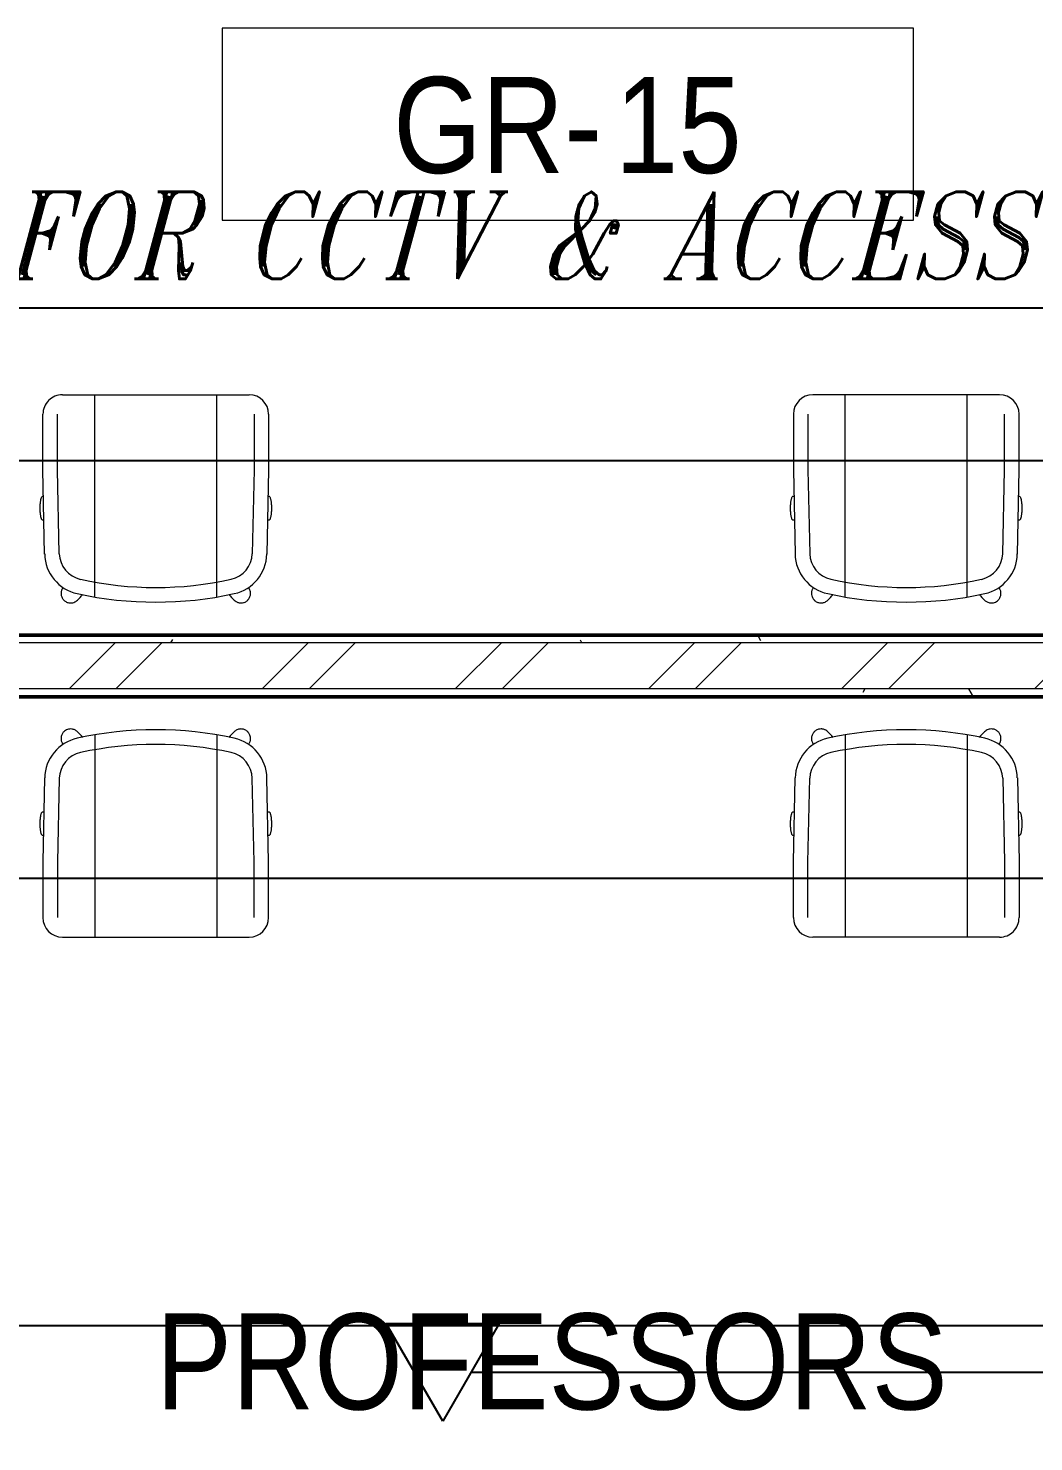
# Model space of a CAD drawing. Header units: millimetres. Extents: x -9358 to 257996, y -67499 to 9117.
# Drawn here: x 35936 to 38554, y -26768 to -23088 of the extents above; entities that cross this region are included whole.
import ezdxf
from ezdxf import colors
from ezdxf.entities.mleader import LeaderData, LeaderLine
from ezdxf.math import Vec2, Vec3

# ---------------------------------------------------------------- set-up
doc = ezdxf.new("R2010")
doc.units = ezdxf.units.MM
doc.header["$LTSCALE"] = 1000
for name, color, linetype, lineweight in [('A-FRN', 8, 'Continuous', 9), ('A-ROM-NAM', 8, 'Continuous', 9), ('A-WAL-CLD', 8, 'Continuous', 9), ('A-WAL-CMU', 8, 'Continuous', 50), ('A-WAL-PAT-1', 8, 'Continuous', 9)]:
    doc.layers.add(name, color=color, linetype=linetype, lineweight=lineweight)
for name, color, linetype in [('CCTVNET', 6, 'Continuous'), ('DATANET', 4, 'Continuous'), ('LC-T-OUTLET', 4, 'Continuous')]:
    doc.layers.add(name, color=color, linetype=linetype)
doc.styles.add('Arial_5', font='arial.ttf', dxfattribs={"width": 0.85, "height": 200})
doc.styles.add('ELEC', font='romant.shx', dxfattribs={"width": 0.8, "oblique": 15, "height": 0.18})
pattern_1 = [(0, (0, 0), (812.8, 203.2), [33.528, -576.072, 33.528, -576.072, -3251.2]), (0, (0, 0), (812.8, 203.2), [-1219.2, 33.528, -1185.672, 33.528, -576.072, -1422.4]), (0, (0, 0), (812.8, 203.2), [-3048, 33.528, -372.872, 33.528, -982.472]), (120, (304.8, 101.6), (-582.3764, 602.30545), [33.528, -576.072, 33.528, -576.072, -3251.2]), (120, (304.8, 101.6), (-582.3764, 602.30545), [-1219.2, 33.528, -1185.672, 33.528, -576.072, -1422.4]), (120, (304.8, 101.6), (-582.3764, 602.30545), [-3048, 33.528, -372.872, 33.528, -982.472]), (240, (406.4, 508), (-230.4236, -805.50545), [33.528, -576.072, 33.528, -576.072, -3251.2]), (240, (406.4, 508), (-230.4236, -805.50545), [-1219.2, 33.528, -1185.672, 33.528, -576.072, -1422.4]), (240, (406.4, 508), (-230.4236, -805.50545), [-3048, 33.528, -372.872, 33.528, -982.472])]

# ---------------------------------------------------------------- blocks, each defined once
blk = doc.blocks.new('D-W')
at = {"color": 3, "elevation": 0}
blk.add_lwpolyline([(0, 254.5), (146.9, 0), (-146.9, 0), (0, 254.5)], dxfattribs=at)
at = {"layer": 'LC-T-OUTLET', "color": 2}
blk.add_attdef('W', (77.2, 236.3, 0), '', height=170, dxfattribs=at)
blk = doc.blocks.new('Scoop_Conference_Swivel_Chair_14893 - Scoop_Conference_Swivel_Chair_14893-V57-01-Ground Floor Furniture Plan')
at = {"layer": 'A-FRN'}
for p, q in [((-158.6, 336.1), (-158.6, -190.7)), ((158.6, 336.1), (158.6, -190.7)), ((-293.9, 5.1), (-289.4, 224)), ((-255.8, 4.7), (-251.3, 223.2)), ((251.3, 223.2), (255.8, 4.7)), ((289.4, 224), (293.9, 5.1)), ((-291.2, 134.7), (-296, 134.7)), ((296, 134.7), (291.2, 134.7)), ((-296, 74.7), (-292.5, 74.7)), ((292.5, 74.7), (296, 74.7)), ((-293.9, -139.9), (-293.9, 5.1)), ((-255.8, -139.9), (-255.8, 4.7)), ((255.8, 4.7), (255.8, -139.9)), ((293.9, 5.1), (293.9, -139.9)), ((243.1, -190.7), (-243.1, -190.7))]:
    blk.add_line(p, q, dxfattribs=at)
for centre, radius, start, end in [((-221.9, 326.6), 24.9, 135, 138.4848), ((-221.9, 326.6), 24.9, 131.5125, 135), ((-221.9, 326.6), 24.9, 95.2353, 99), ((0, -606.8), 956.1, 77.6483, 102.3517), ((-181.4, 221.7), 107.9, 102.3517, 178.8074), ((-221.9, 326.6), 24.9, 171, 174.7672), ((0, -606.8), 918, 77.6483, 102.3517), ((181.4, 221.7), 108, 1.1926, 77.6483), ((-181.4, 221.7), 69.8, 102.3517, 178.8074), ((181.4, 221.7), 69.9, 1.1926, 77.6483), ((-243.1, -139.9), 50.8, 180, 270), ((243.1, -139.9), 50.8, 270, 0)]:
    blk.add_arc(centre, radius, start, end, dxfattribs=at)
for points, knots in [([(-204.3, 344.2), (-205.8, 345.7), (-208.4, 347.6), (-212.2, 349.6), (-215.3, 350.6), (-218.5, 351.3), (-222.8, 351.6), (-229, 350.8), (-236.4, 347.4), (-242.7, 341.1), (-246.4, 333), (-247.1, 324.2), (-245.1, 316.7), (-242.5, 312.6), (-241.4, 311.1)], [-1, -1, -1, -1, -0.9166667, -0.875, -0.8333333, -0.7916667, -0.75, -0.6666667, -0.5555556, -0.4444444, -0.3333333, -0.2222222, -0.1111111, -0.037224, -0.037224, -0.037224, -0.037224]), ([(239.5, 344.2), (237.5, 346.2), (232.8, 349.5), (223.6, 352), (215.1, 351), (208.5, 347.7), (205.6, 345.4), (204.3, 344.2)], [-1, -1, -1, -1, -0.785714, -0.571429, -0.285714, -0.142857, 0, 0, 0, 0]), ([(241.2, 310.9), (243.1, 313.2), (245, 316.7), (246.3, 321.5), (246.9, 325.4), (246.7, 331), (244.5, 337.9), (241.3, 342.3), (239.5, 344.2)], [-0.9333886, -0.9333886, -0.9333886, -0.9333886, -0.7, -0.625, -0.55, -0.4, -0.2, 0, 0, 0, 0]), ([(-296, 74.7), (-296.5, 74.7), (-297.2, 75.6), (-298.3, 78.5), (-299, 81.5), (-299.8, 85.2), (-300.6, 91), (-301.3, 99.3), (-301.3, 110), (-300.6, 118.4), (-299.8, 124.1), (-299, 127.8), (-298.3, 130.8), (-297.2, 133.8), (-296.5, 134.7), (-296, 134.7)], [-1, -1, -1, -1, -0.888889, -0.833333, -0.777778, -0.722222, -0.666667, -0.555556, -0.444444, -0.333333, -0.277778, -0.222222, -0.166667, -0.111111, 0, 0, 0, 0]), ([(296, 134.7), (296.5, 134.7), (297.2, 133.8), (298.3, 130.8), (299, 127.8), (299.8, 124.1), (300.6, 118.4), (301.3, 110), (301.3, 99.3), (300.6, 91), (299.8, 85.2), (299, 81.5), (298.3, 78.5), (297.2, 75.6), (296.5, 74.7), (296, 74.7)], [-1, -1, -1, -1, -0.888889, -0.833333, -0.777778, -0.722222, -0.666667, -0.555556, -0.444444, -0.333333, -0.277778, -0.222222, -0.166667, -0.111111, 0, 0, 0, 0])]:
    blk.add_open_spline(points, degree=3, knots=knots, dxfattribs=at)
for points in [[(-189.8, 329.6), (-194.6, 334.4), (-199.5, 339.3), (-204.3, 344.2)], [(204.3, 344.2), (199.5, 339.3), (194.6, 334.4), (189.8, 329.6)]]:
    blk.add_open_spline(points, degree=3, dxfattribs=at)
blk = doc.blocks.new('Scoop_Conference_Swivel_Chair_14893 - Scoop_Conference_Swivel_Chair_14893-V60-01-Ground Floor Furniture Plan')
at = {"layer": 'A-FRN'}
for p, q in [((243.1, 190.7), (-243.1, 190.7)), ((-158.6, -336.1), (-158.6, 190.7)), ((158.6, -336.1), (158.6, 190.7)), ((-293.9, 139.9), (-293.9, -5.1)), ((-255.8, 139.9), (-255.8, -4.7)), ((255.8, -4.7), (255.8, 139.9)), ((293.9, -5.1), (293.9, 139.9)), ((-293.9, -5.1), (-289.4, -224)), ((-255.8, -4.7), (-251.3, -223.2)), ((251.3, -223.2), (255.8, -4.7)), ((289.4, -224), (293.9, -5.1)), ((-292.5, -74.7), (-296, -74.7)), ((296, -74.7), (292.5, -74.7)), ((-296, -134.7), (-291.2, -134.7)), ((291.2, -134.7), (296, -134.7))]:
    blk.add_line(p, q, dxfattribs=at)
for centre, radius, start, end in [((-243.1, 139.9), 50.8, 90, 180), ((243.1, 139.9), 50.8, 0, 90), ((-181.4, -221.7), 108, 181.1926, 257.6483), ((-181.4, -221.7), 69.8, 181.1926, 257.6483), ((181.4, -221.7), 69.9, 282.3517, 358.8074), ((181.4, -221.7), 108, 282.3517, 358.8074), ((0, 606.8), 918, 257.6483, 282.3517), ((-221.9, -326.6), 24.9, 185.2328, 189), ((0, 606.8), 956.1, 257.6483, 282.3517), ((-221.9, -326.6), 24.9, 221.5152, 225), ((-221.9, -326.6), 24.9, 225, 227.8062), ((-221.9, -326.6), 24.9, 261, 264.7647)]:
    blk.add_arc(centre, radius, start, end, dxfattribs=at)
for points, knots in [([(-296, -134.7), (-296.5, -134.7), (-297.2, -133.8), (-298.3, -130.8), (-299, -127.8), (-299.8, -124.1), (-300.6, -118.4), (-301.3, -110), (-301.3, -99.3), (-300.6, -91), (-299.8, -85.2), (-299, -81.5), (-298.3, -78.5), (-297.2, -75.6), (-296.5, -74.7), (-296, -74.7)], [-1, -1, -1, -1, -0.888889, -0.833333, -0.777778, -0.722222, -0.666667, -0.555556, -0.444444, -0.333333, -0.277778, -0.222222, -0.166667, -0.111111, 0, 0, 0, 0]), ([(296, -74.7), (296.5, -74.7), (297.2, -75.6), (298.3, -78.5), (299, -81.5), (299.8, -85.2), (300.6, -91), (301.3, -99.3), (301.3, -110), (300.6, -118.4), (299.8, -124.1), (299, -127.8), (298.3, -130.8), (297.2, -133.8), (296.5, -134.7), (296, -134.7)], [-1, -1, -1, -1, -0.888889, -0.833333, -0.777778, -0.722222, -0.666667, -0.555556, -0.444444, -0.333333, -0.277778, -0.222222, -0.166667, -0.111111, 0, 0, 0, 0]), ([(-241.2, -310.9), (-242, -311.9), (-243.3, -313.8), (-244.9, -316.9), (-245.9, -320), (-246.6, -323.2), (-246.9, -327.5), (-246.1, -333.7), (-242.7, -341.1), (-236.4, -347.4), (-228.3, -351.1), (-219.5, -351.8), (-211.1, -349.5), (-206.3, -346.2), (-204.3, -344.2)], [-0.9668069, -0.9668069, -0.9668069, -0.9668069, -0.9166667, -0.875, -0.8333333, -0.7916667, -0.75, -0.6666667, -0.5555556, -0.4444444, -0.3333333, -0.2222222, -0.1111111, 0, 0, 0, 0]), ([(239.5, -344.2), (241.3, -342.3), (244.5, -337.9), (246.9, -330.3), (246.8, -322.4), (244.6, -315.8), (242.3, -312.2), (241.2, -310.9)], [-1, -1, -1, -1, -0.8, -0.6, -0.4, -0.2, -0.0666114, -0.0666114, -0.0666114, -0.0666114]), ([(204.3, -344.2), (206.3, -346.1), (210.8, -349.3), (219.8, -352), (230.2, -350.9), (236.8, -346.8), (239.5, -344.2)], [-1, -1, -1, -1, -0.785714, -0.571429, -0.285714, 0, 0, 0, 0])]:
    blk.add_open_spline(points, degree=3, knots=knots, dxfattribs=at)
for points in [[(-204.3, -344.2), (-199.5, -339.3), (-194.6, -334.4), (-189.8, -329.6)], [(189.8, -329.6), (194.6, -334.4), (199.5, -339.3), (204.3, -344.2)]]:
    blk.add_open_spline(points, degree=3, dxfattribs=at)
blk = doc.blocks.new('Scoop_Conference_Swivel_Chair_14893 - Scoop_Conference_Swivel_Chair_14893-V58-01-Ground Floor Furniture Plan')
at = {"layer": 'A-FRN'}
for p, q in [((243.1, 190.7), (-243.1, 190.7)), ((-158.6, -336.1), (-158.6, 190.7)), ((158.6, -336.1), (158.6, 190.7)), ((-293.9, 139.9), (-293.9, -5.1)), ((-255.8, 139.9), (-255.8, -4.7)), ((255.8, -4.7), (255.8, 139.9)), ((293.9, -5.1), (293.9, 139.9)), ((-293.9, -5.1), (-289.4, -224)), ((-255.8, -4.7), (-251.3, -223.2)), ((251.3, -223.2), (255.8, -4.7)), ((289.4, -224), (293.9, -5.1)), ((-292.5, -74.7), (-296, -74.7)), ((296, -74.7), (292.5, -74.7)), ((-296, -134.7), (-291.2, -134.7)), ((291.2, -134.7), (296, -134.7))]:
    blk.add_line(p, q, dxfattribs=at)
for centre, radius, start, end in [((-243.1, 139.9), 50.8, 90, 180), ((243.1, 139.9), 50.8, 0, 90), ((-181.4, -221.7), 108, 181.1926, 257.6483), ((-181.4, -221.7), 69.8, 181.1926, 257.6483), ((181.4, -221.7), 69.9, 282.3517, 358.8074), ((181.4, -221.7), 108, 282.3517, 358.8074), ((0, 606.8), 918, 257.6483, 282.3517), ((-221.9, -326.6), 24.9, 185.2328, 189), ((0, 606.8), 956.1, 257.6483, 282.3517), ((-221.9, -326.6), 24.9, 221.5152, 225), ((-221.9, -326.6), 24.9, 225, 228.4875), ((-221.9, -326.6), 24.9, 261, 264.7647)]:
    blk.add_arc(centre, radius, start, end, dxfattribs=at)
for points, knots in [([(-296, -134.7), (-296.5, -134.7), (-297.2, -133.8), (-298.3, -130.8), (-299, -127.8), (-299.8, -124.1), (-300.6, -118.4), (-301.3, -110), (-301.3, -99.3), (-300.6, -91), (-299.8, -85.2), (-299, -81.5), (-298.3, -78.5), (-297.2, -75.6), (-296.5, -74.7), (-296, -74.7)], [-1, -1, -1, -1, -0.888889, -0.833333, -0.777778, -0.722222, -0.666667, -0.555556, -0.444444, -0.333333, -0.277778, -0.222222, -0.166667, -0.111111, 0, 0, 0, 0]), ([(296, -74.7), (296.5, -74.7), (297.2, -75.6), (298.3, -78.5), (299, -81.5), (299.8, -85.2), (300.6, -91), (301.3, -99.3), (301.3, -110), (300.6, -118.4), (299.8, -124.1), (299, -127.8), (298.3, -130.8), (297.2, -133.8), (296.5, -134.7), (296, -134.7)], [-1, -1, -1, -1, -0.888889, -0.833333, -0.777778, -0.722222, -0.666667, -0.555556, -0.444444, -0.333333, -0.277778, -0.222222, -0.166667, -0.111111, 0, 0, 0, 0]), ([(-241.4, -311.1), (-242.1, -312.1), (-243.4, -313.9), (-244.9, -316.9), (-245.9, -320), (-246.6, -323.2), (-246.9, -327.5), (-246.1, -333.7), (-242.7, -341.1), (-236.4, -347.4), (-228.3, -351.1), (-219.5, -351.8), (-211.1, -349.5), (-206.3, -346.2), (-204.3, -344.2)], [-0.962776, -0.962776, -0.962776, -0.962776, -0.9166667, -0.875, -0.8333333, -0.7916667, -0.75, -0.6666667, -0.5555556, -0.4444444, -0.3333333, -0.2222222, -0.1111111, 0, 0, 0, 0]), ([(239.5, -344.2), (241.3, -342.3), (244.5, -337.9), (246.9, -330.3), (246.8, -322.4), (244.6, -315.8), (242.3, -312.2), (241.2, -310.9)], [-1, -1, -1, -1, -0.8, -0.6, -0.4, -0.2, -0.0666114, -0.0666114, -0.0666114, -0.0666114]), ([(204.3, -344.2), (206.3, -346.1), (210.8, -349.3), (219.8, -352), (230.2, -350.9), (236.8, -346.8), (239.5, -344.2)], [-1, -1, -1, -1, -0.785714, -0.571429, -0.285714, 0, 0, 0, 0])]:
    blk.add_open_spline(points, degree=3, knots=knots, dxfattribs=at)
for points in [[(-204.3, -344.2), (-199.5, -339.3), (-194.6, -334.4), (-189.8, -329.6)], [(189.8, -329.6), (194.6, -334.4), (199.5, -339.3), (204.3, -344.2)]]:
    blk.add_open_spline(points, degree=3, dxfattribs=at)
blk = doc.blocks.new('Scoop_Conference_Swivel_Chair_14893 - Scoop_Conference_Swivel_Chair_14893-V59-01-Ground Floor Furniture Plan')
at = {"layer": 'A-FRN'}
for p, q in [((-158.6, 336.1), (-158.6, -190.7)), ((158.6, 336.1), (158.6, -190.7)), ((-293.9, 5.1), (-289.4, 224)), ((-255.8, 4.7), (-251.3, 223.2)), ((251.3, 223.2), (255.8, 4.7)), ((289.4, 224), (293.9, 5.1)), ((-291.2, 134.7), (-296, 134.7)), ((296, 134.7), (291.2, 134.7)), ((-296, 74.7), (-292.5, 74.7)), ((292.5, 74.7), (296, 74.7)), ((-293.9, -139.9), (-293.9, 5.1)), ((-255.8, -139.9), (-255.8, 4.7)), ((255.8, 4.7), (255.8, -139.9)), ((293.9, 5.1), (293.9, -139.9)), ((243.1, -190.7), (-243.1, -190.7))]:
    blk.add_line(p, q, dxfattribs=at)
for centre, radius, start, end in [((-221.9, 326.6), 24.9, 135, 138.4848), ((-221.9, 326.6), 24.9, 132.1938, 135), ((-221.9, 326.6), 24.9, 95.2353, 99), ((0, -606.8), 956.1, 77.6483, 102.3517), ((-181.4, 221.7), 107.9, 102.3517, 178.8074), ((-221.9, 326.6), 24.9, 171, 174.7672), ((0, -606.8), 918, 77.6483, 102.3517), ((181.4, 221.7), 108, 1.1926, 77.6483), ((-181.4, 221.7), 69.8, 102.3517, 178.8074), ((181.4, 221.7), 69.9, 1.1926, 77.6483), ((-243.1, -139.9), 50.8, 180, 270), ((243.1, -139.9), 50.8, 270, 0)]:
    blk.add_arc(centre, radius, start, end, dxfattribs=at)
for points, knots in [([(-204.3, 344.2), (-205.8, 345.7), (-208.4, 347.6), (-212.2, 349.6), (-215.3, 350.6), (-218.5, 351.3), (-222.8, 351.6), (-229, 350.8), (-236.4, 347.4), (-242.7, 341.1), (-246.4, 333), (-247.1, 324.2), (-245, 316.6), (-242.4, 312.5), (-241.2, 310.9)], [-1, -1, -1, -1, -0.9166667, -0.875, -0.8333333, -0.7916667, -0.75, -0.6666667, -0.5555556, -0.4444444, -0.3333333, -0.2222222, -0.1111111, -0.0331931, -0.0331931, -0.0331931, -0.0331931]), ([(239.5, 344.2), (237.5, 346.2), (232.8, 349.5), (223.6, 352), (215.1, 351), (208.5, 347.7), (205.6, 345.4), (204.3, 344.2)], [-1, -1, -1, -1, -0.785714, -0.571429, -0.285714, -0.142857, 0, 0, 0, 0]), ([(241.2, 310.9), (243.1, 313.2), (245, 316.7), (246.3, 321.5), (246.9, 325.4), (246.7, 331), (244.5, 337.9), (241.3, 342.3), (239.5, 344.2)], [-0.9333886, -0.9333886, -0.9333886, -0.9333886, -0.7, -0.625, -0.55, -0.4, -0.2, 0, 0, 0, 0]), ([(-296, 74.7), (-296.5, 74.7), (-297.2, 75.6), (-298.3, 78.5), (-299, 81.5), (-299.8, 85.2), (-300.6, 91), (-301.3, 99.3), (-301.3, 110), (-300.6, 118.4), (-299.8, 124.1), (-299, 127.8), (-298.3, 130.8), (-297.2, 133.8), (-296.5, 134.7), (-296, 134.7)], [-1, -1, -1, -1, -0.888889, -0.833333, -0.777778, -0.722222, -0.666667, -0.555556, -0.444444, -0.333333, -0.277778, -0.222222, -0.166667, -0.111111, 0, 0, 0, 0]), ([(296, 134.7), (296.5, 134.7), (297.2, 133.8), (298.3, 130.8), (299, 127.8), (299.8, 124.1), (300.6, 118.4), (301.3, 110), (301.3, 99.3), (300.6, 91), (299.8, 85.2), (299, 81.5), (298.3, 78.5), (297.2, 75.6), (296.5, 74.7), (296, 74.7)], [-1, -1, -1, -1, -0.888889, -0.833333, -0.777778, -0.722222, -0.666667, -0.555556, -0.444444, -0.333333, -0.277778, -0.222222, -0.166667, -0.111111, 0, 0, 0, 0])]:
    blk.add_open_spline(points, degree=3, knots=knots, dxfattribs=at)
for points in [[(-189.8, 329.6), (-194.6, 334.4), (-199.5, 339.3), (-204.3, 344.2)], [(204.3, 344.2), (199.5, 339.3), (194.6, 334.4), (189.8, 329.6)]]:
    blk.add_open_spline(points, degree=3, dxfattribs=at)
blk = doc.blocks.new('M_Room Tag_Small - M_Room Tag_Small-919701-01-Ground Floor Furniture Plan')
at = {"layer": 'A-ROM-NAM'}
for p, q in [((9, 2.5), (-9, 2.5)), ((-9, 2.5), (-9, -2.5)), ((9, -2.5), (9, 2.5)), ((-9, -2.5), (9, -2.5))]:
    blk.add_line(p, q, dxfattribs=at)
blk = doc.blocks.new('G')
at = {"layer": 'A-WAL-PAT-1'}
h = blk.add_hatch(dxfattribs=at)
h.set_pattern_fill('FP_1', color=256, style=0, pattern_type=2)
h.set_pattern_definition([(45, (0, 0), (-251.4472, 251.4472), []), (45, (0, 381), (-251.4472, 251.4472), [])])
h.paths.add_polyline_path([(34250, -24660), (40240, -24660), (40240, -24540), (34250, -24540)], flags=0)
h = blk.add_hatch(dxfattribs=at)
h.set_pattern_fill('FP_2', color=256, style=0, pattern_type=2)
h.set_pattern_definition(pattern_1)
h.paths.add_polyline_path([(34270, -24540), (40220, -24540), (40220, -24520), (34270, -24520)], flags=0)
h = blk.add_hatch(dxfattribs=at)
h.set_pattern_fill('FP_2', color=256, style=0, pattern_type=2)
h.set_pattern_definition(pattern_1)
h.paths.add_polyline_path([(34270, -24680), (40220, -24680), (40220, -24660), (34270, -24660)], flags=0)
at = {"layer": 'A-WAL-CLD'}
for p, q in [((40240, -24540), (34250, -24540)), ((40240, -24660), (34250, -24660))]:
    blk.add_line(p, q, dxfattribs=at)
at = {"layer": 'A-WAL-CMU'}
for p, q in [((40220, -24520), (34270, -24520)), ((34270, -24680), (40220, -24680))]:
    blk.add_line(p, q, dxfattribs=at)
at = {"layer": 'A-FRN'}
for name, p, rotation in [('Scoop_Conference_Swivel_Chair_14893 - Scoop_Conference_Swivel_Chair_14893-V57-01-Ground Floor Furniture Plan', (36267.9, -24084.5), 179.9999650682396), ('Scoop_Conference_Swivel_Chair_14893 - Scoop_Conference_Swivel_Chair_14893-V60-01-Ground Floor Furniture Plan', (38222.1, -24084.5), 3.4931760347e-05), ('Scoop_Conference_Swivel_Chair_14893 - Scoop_Conference_Swivel_Chair_14893-V58-01-Ground Floor Furniture Plan', (36267.9, -25115.5), 180.0000349317603), ('Scoop_Conference_Swivel_Chair_14893 - Scoop_Conference_Swivel_Chair_14893-V59-01-Ground Floor Furniture Plan', (38222.1, -25115.5), 359.9999650682396)]:
    blk.add_blockref(name, p, dxfattribs=dict(at, rotation=rotation))
at = {"layer": 'A-ROM-NAM', "xscale": 99.99999999999991, "yscale": 99.99999999999991, "zscale": 99.99999999999991}
blk.add_blockref('M_Room Tag_Small - M_Room Tag_Small-919701-01-Ground Floor Furniture Plan', (37340.9, -23189.6), dxfattribs=at)
at = {"layer": 'A-ROM-NAM', "char_height": 250, "attachment_point": 1, "style": 'Arial_5'}
for s, insert, width in [('GR-', (36886, -23066.4), 699.873), ('15', (37463.5, -23066.4), 418.481), ('PROFESSORS', (36268.2, -26286), 2633.543)]:
    blk.add_mtext(s, dxfattribs=dict(at, insert=insert, width=width))

msp = doc.modelspace()

# ---------------------------------------------------------------- block references
msp.add_blockref('G', (0, -148.1))

# ---------------------------------------------------------------- next in the draw order: linework, layer by layer
at = {"layer": 'CCTVNET', "color": 3}
msp.add_lwpolyline([(33290.7, -26465.7), (42290.8, -26465.7)], dxfattribs=at)
at = {"layer": 'DATANET', "color": 3, "ltscale": 50}
msp.add_line((37088.5, -26587.3), (42515, -26587.3), dxfattribs=at)
at = {"layer": 'DATANET', "color": 3}
for points in [[(34968.4, -24540.9), (35261.9, -24546.1), (35261.9, -24213.1), (42515, -24213.1)], [(42515, -25301.1), (35296.4, -25301.1), (35296.4, -24910.2), (35078.9, -24910.2)]]:
    msp.add_lwpolyline(points, dxfattribs=at)

# ---------------------------------------------------------------- next in the draw order: block references
ref = msp.add_blockref('D-W', (37015, -26460.1, 0), dxfattribs=dict(at, rotation=180))
ref.add_attrib('W', 'W', (36969.6, -26862.1), dxfattribs={"layer": 'LC-T-OUTLET', "color": 3, "height": 170, "rotation": 180})

# ---------------------------------------------------------------- next in the draw order: leaders
at = {"layer": 'CCTVNET', "color": 3}
ml = msp.add_multileader_mtext('Standard', dxfattribs=at)
ml.set_content('{\\C6;CABLE TRUNK (200X100X150mm) FOR CCTV & ACCESS CONTROL}', color=2, style='ELEC')
ml.set_leader_properties(color=6)
ml.build(insert=Vec2(0, 0))
ml.multileader.update_dxf_attribs({"text_left_attachment_type": 6, "text_right_attachment_type": 6, "dogleg_length": 1703.1, "arrow_head_size": 151.4})
ctx = ml.context
ctx.base_point, ctx.char_height, ctx.arrow_head_size, ctx.landing_gap_size, ctx.plane_origin = Vec3(31346.6, -23816.1), 227.107, 151.4, 22.7, Vec3(18342.7, -61158)
ctx.left_attachment, ctx.right_attachment = 6, 6
notes = []
notes.append((ctx, [(1, (1, 1, 0), (41227.7, -23816.1), (-1, 0), 177.6, [(0, [(42270.3, -23391.6)], 0, [])])]))
ctx.mtext.insert, ctx.mtext.width, ctx.mtext.line_spacing_factor, ctx.mtext.flow_direction = Vec3(31369.3, -23513.3), 213786.42, 2, 5
for ctx, leaders in notes:
    for number, flags, end, landing, length, lines in leaders:
        leader = LeaderData()
        leader.index, (leader.has_last_leader_line, leader.has_dogleg_vector, leader.attachment_direction) = number, flags
        leader.last_leader_point, leader.dogleg_vector, leader.dogleg_length = Vec3(end), Vec3(landing), length
        for number, points, colour, breaks in lines:
            line = LeaderLine()
            line.index, line.vertices, line.color, line.breaks = number, Vec3.list(points), colors.encode_raw_color(colour), breaks
            leader.lines.append(line)
        ctx.leaders.append(leader)

doc.saveas('drawing.dxf')
